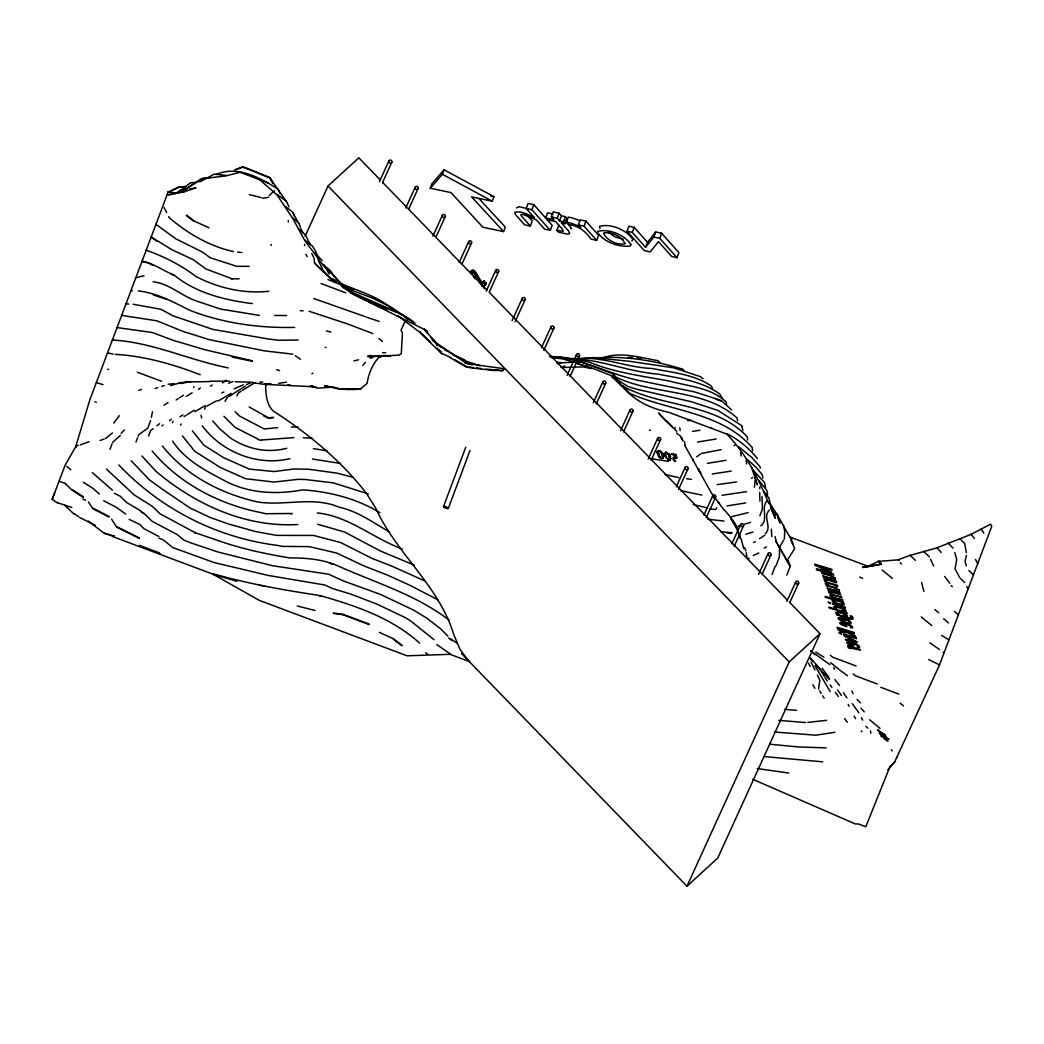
<?xml version="1.0" encoding="UTF-8"?>
<svg xmlns="http://www.w3.org/2000/svg" width="1044" height="1044" viewBox="0 0 1044 1044"><rect width="100%" height="100%" fill="white"/><g stroke="black" fill="none" stroke-linecap="round" stroke-linejoin="round"><path stroke-width="1.5" d="M731.831 532.466L730.461 533.549L726.494 532.688M484.064 288.757L484.077 288.092A3.641 0.94 47.5 0 0 483.228 286.526L481.493 284.49M755.151 480.266L754.342 487.287M759.941 501.25L759.654 492.337M759.784 488.736L759.836 486.882M762.055 496.513L762.394 509.146L759.875 515.788M168.932 216.473L168.893 217.348C187.45 233.425 209.4 246.201 233.425 251.604M770.955 507.41L769.076 498.288L763.999 491.593M784.383 538.874L784.723 531.161L783.509 525.328M771.881 536.655L771.32 529.191M663.527 456.789L663.253 457.99M670.861 458.486L670.3 460.078A2.78 1.644 40.1 0 1 668.799 460.326L668.147 460.104M657.198 451.595L658.477 456.332L661.504 458.59A2.78 1.644 40.1 0 0 662.992 458.342L663.279 457.951M818.574 689.079L819.814 680.218L817.452 674.933M665.628 454.375L666.698 457.898L668.604 459.517A1.566 0.927 40.1 0 0 669.504 459.321L668.29 454.049M658.333 451.739L659.064 455.602L661.27 457.82A1.566 0.927 40.1 0 0 662.157 457.637L662.34 457.298M151.419 417.3L152.45 411.649M186.25 396.433L192.135 392.779M516.454 207.926L519.116 206.686L528.081 208.839M921.539 582.408L923.927 591.387M956.617 560.132L955.025 568.902L959.358 576.901M966.444 555.264L965.074 561.489L966.352 565.874M657.172 451.634C659.547 447.993 663.867 453.957 663.501 456.828M58.138 503.352L52.2 499.358L54.64 492.768M52.2 499.358L64.989 465.52L75.703 446.728L89.875 399.735L168.084 192.148L175.027 193.505L183.666 191.979L196.037 187.816L189.825 188.912M503.586 231.572L482.928 227.253L450.917 192.553L430.258 188.233L431.942 183.731L444.091 169.794L493.929 196.69L492.246 201.192L471.575 196.872L503.586 231.572L505.27 227.07L478.791 198.36M430.258 188.233L442.408 174.296L444.091 169.794M530.313 226.052L524.623 224.825L515.527 214.633L514.666 212.428C521.204 210.34 528.408 215.038 534.332 217.609L526.202 208.5L528.107 203.436L533.797 204.663L552.198 225.295L550.305 230.359L544.603 229.132L536.407 219.945L523.788 214.725A4.385 1.214 20.5 0 0 521.021 215.403L530.313 226.052L532.218 220.989L525.954 213.981M550.305 230.359L531.905 209.727L533.797 204.663M558.775 225.282L556.87 230.346L563.147 231.272L562.612 229.471L555.591 221.602L547.382 219.827L545.66 217.896L547.552 212.832L553.033 214.02M545.66 217.896L553.868 219.671L551.349 216.839L553.255 211.775L559.166 213.263L561.463 215.834L565.404 216.682L567.127 218.614L565.222 223.677L561.294 222.829L568.732 231.168L569.593 233.373A8.835 2.453 20.5 0 1 566.931 233.987L558.462 232.12L556.87 230.346M443.504 506.601L465.754 447.223M448.32 508.363L469.996 450.512M565.222 223.677L563.499 221.746L559.571 220.897L557.274 218.327L559.166 213.263M559.571 220.897L561.463 215.834M563.499 221.746L565.404 216.682M566.461 222.176L568.223 222.502A11.419 3.184 20.5 0 1 577.671 225.895L580.712 227.605L578.337 224.943L580.242 219.879L585.932 221.106L598.59 235.292L596.685 240.355L590.995 239.128C585.867 231.39 578.011 225.478 568.602 224.577L566.461 222.176L568.367 217.113L570.128 217.439A11.419 3.184 20.5 0 1 579.564 220.832M596.685 240.355L584.04 226.17L585.932 221.106M627.053 231.272L628.945 226.209L634.152 227.331L647.476 242.273L645.57 247.337L632.259 232.394L627.053 231.272L644.292 250.612L650.216 251.891L658.477 241.608L671.801 256.537L677.008 257.659L678.9 252.596L661.661 233.256L655.697 231.977L647.476 242.273M632.259 232.394L634.152 227.331M645.57 247.337L653.805 237.04L655.697 231.977M677.008 257.659L659.756 238.319L661.661 233.256M827.709 584.64C827.605 581.26 835.957 586.584 837.771 586.193L837.484 585.371L824.917 581.573L827.566 583.113L826.509 583.022A4.267 1.188 20.5 0 0 825.426 583.713L827.879 584.157M836.244 581.913L823.69 578.115L826.339 579.642L825.282 579.564A4.267 1.188 20.5 0 0 824.199 580.255L826.47 581.169C826.378 577.802 834.73 583.126 836.544 582.722L836.427 581.443M167.21 194.523L169.285 194.837M878.409 561.398L881.227 564.204L862.657 567.453L867.055 566.761L878.409 561.385L897.866 559.871L909.702 555.512L936.52 547.969L970.907 534.45L990.547 524.205L991.8 526.176L939.365 665.276L896.587 757.787M180.168 191.457L180.664 190.152L186.876 189.055M113.809 423.107L119.277 415.656M109.959 449.39L112.047 443.87M135.994 442.017L137.677 437.58M138.239 436.092L138.761 434.709L147.843 428.079L150.558 420.615M148.548 436.079L150.714 430.389L153.207 428.771M172.495 422.689L173.082 421.163M204.546 409.209L205.42 406.886M270.944 245.484L271.323 244.492M675.194 427.335L674.502 429.149L676.734 431.368M679.788 427.831L680.114 430.611M752.594 477.552L751.471 478.374M765.356 533.784C772.573 526.372 762.042 517.093 769.402 510.085M772.077 574.435L775.105 566.461M776.018 565.861L779.359 557.065L779.594 547.121L783.705 540.035M786.863 575.061L790.204 566.279L787.776 559.44L794.706 548.622L791.156 540.622L791.691 539.213L789.76 536.486M890.127 766.152L865.815 826.704L858.664 824.029L855.232 823.912L752.776 779.281M673.263 457.624L673.354 459.621M305.148 236.179L328.012 186.015L358.823 157.801L380.355 180.012M379.416 181.708L388.864 160.998M382.404 182.844L391.839 162.133M405.711 208.004L415.16 187.294M408.7 209.139L418.135 188.429M432.882 236.179L442.317 215.469M435.87 237.314L445.305 216.604M405.294 320.782L401.066 330.061L402.436 333.258L401.274 353.72L398.952 355.091L383.292 356.03L378.75 357.544C372.173 364.656 368.558 373.909 367.123 383.37L360.389 389.06L353.838 389.503L351.228 388.681M459.177 262.475L468.612 241.764M462.153 263.61L471.601 242.9M474.067 276.83C477.121 275.786 473.558 280.927 475.672 277.795M486.243 291.132L495.678 270.422M498.654 271.557L489.218 292.268L787.15 599.791M512.108 320.599L522.222 298.414M515.083 321.735L525.197 299.55M541.523 347.652L550.958 326.929M543.82 350.262L553.933 328.064M567.088 375.305L576.536 354.582M570.076 376.44L579.511 355.717M593.344 402.71L602.779 382M596.32 403.845L605.755 383.135M620.554 430.754L629.989 410.044M623.529 431.89L632.964 411.179M648.193 459.112L657.629 438.402M651.182 460.247L660.617 439.537M676.29 486.739L685.06 467.503M678.6 489.362L688.035 468.639M703.943 515.097L712.7 495.861M706.24 517.707L715.688 496.996M731.818 543.833L740.587 524.597M734.128 546.443L743.563 525.732M758.57 574.409L768.006 553.698M762.224 574.069L770.994 554.834M786.889 601.292L795.659 582.056M789.864 602.427L798.634 583.191M461.487 653.518L686.978 886.199L789.199 661.909L820.01 633.695L789.421 602.127M820.01 633.695L717.789 857.985L686.978 886.199M894.538 762.29L896.744 757.396M665.824 453.135L665.602 454.414M767.04 500.742C760.684 507.958 768.332 517.837 761.715 525.276L760.763 525.811M180.508 425.195L181.16 424.06M267.225 383.657L265.646 386.384C265.868 394.932 266.729 404.641 273.163 410.984C308.071 433.43 340.918 460.43 366.444 493.434L375.696 508.089C396.211 553.49 439.067 585.788 453.657 634.282L460.012 649.472L469.161 661.491M224.995 401.405L227.357 397.503M236.818 395.728L238.541 392.896L241.02 391.291M183.666 191.979L185.179 189.617L202.014 178.772L226.13 175.849L240.081 172.273L268.178 183.013M699.036 469.043L698.41 470.035L701.033 472.971M193.623 387.454L194.132 386.698M886.291 737.39L887.426 738.669L886.226 738.408M716.863 507.828L715.675 509.563L709.985 508.937M885.168 735.994L877.652 730.004L884.868 734.663L885.938 736.49M878.395 730.552L877.612 730.043M884.829 734.702L884.059 734.206M882.35 735.889L879.283 732.979M881.645 736.881L881.097 735.889M362.855 365.491L365.491 362.229M672.062 454.44C683.585 457.677 662.601 451.517 676.055 454.531L677.073 458.329L676.447 458.146M673.941 457.194L675.886 457.246L675.324 455.197M504.2 368.728L501.981 370.907L494.96 370.163M121.143 433.351L124.393 429.932M673.236 457.663L673.967 457.155M269.091 195.659L274.246 190.843M120.373 435.374L112.569 442.499M558.149 364.252L560.197 362.333M889.971 766.544L894.695 761.898L887.909 769.885M472.645 272.288L472.149 274.428L470.335 272.549L471.157 271.792C474.563 264.145 479.601 283.081 484.129 283.707M473.454 277.104L474.276 276.347M470.335 272.549C472.971 262.866 482.811 292.333 483.176 281.684L484.011 280.927L485.969 282.95L485.982 284.908L484.886 285.312M472.149 274.428C472.971 265.502 482.563 294.264 485.147 283.707L485.969 282.95M631.933 241.112L632.834 239.402C626.165 229.536 610.897 223.455 599.569 226.274L599.961 228.532M867.864 565.783L862.814 567.049M665.785 453.174L667.181 453.07M183.809 188.077L190.556 182.726M105.418 438.571L112.439 432.947M156.848 425.861L159.575 423.668M169.493 420.732L171.32 419.27M311.856 373.882L312.861 373.152M696.713 456.802L700.159 454.31M198.386 389.399L200.409 387.99M210.483 386.215L212.193 385.014M226.522 380.251L222.372 382.926M199.73 181.878L214.281 174.113L226.274 175.444M216.787 400.7L206.647 406.22M231.194 393.366L218.079 401.04M245.588 386.032L228.532 396.746M701.294 453.487L721.104 449.651M882.245 735.629L886.526 738.186L885.703 736.894M163.96 405.229L168.097 402.553M176.149 399.969L178.159 398.664M179.477 397.816L183.457 395.245M161.898 425.782L163.138 424.973M179.881 416.778L182.922 414.807M187.307 414.585L194.106 410.201M205.29 405.594L194.732 411.675M242.299 390.469L255.114 382.535M759.562 538.613L764.795 535.246M764.234 548.231L766.413 546.821M183.979 187.998L174.935 193.832L169.037 194.837M184.031 416.478L186.171 415.316M604.124 357.479C621.076 351.515 640.585 357.687 657.929 360.637L659.991 362.881M172.038 190.491L178.694 187.176L185.349 186.511L178.694 187.176L168.201 191.992M114.357 535.624L113 536.251L104.674 533.119M753.337 555.512L758.805 552.981M221.772 392.935L223.899 392.035M234.143 388.759L243.422 384.871M246.514 384.597L250.873 382.77M234.756 169.872L242.182 166.962L244.387 167.21L270.174 177.65L272.81 183.561M235.996 169.702L242.038 167.366L244.231 167.614L270.031 178.054L286.252 201.557M228.649 383.292L232.942 381.53M78.209 445.37L75.847 446.336L76.003 447.484M577.006 362.986L581.13 361.368M161.729 386.502L164.286 385.588M181.499 382.469L170.603 385.562M80.231 444.874L89.105 441.716M100.094 440.464L104.087 439.041M711.708 428.21L710.729 428.445M674.607 458.133L675.364 457.964M216.043 174.609C237.014 164.965 260.413 177.806 278.239 189.303L279.988 193.244M561.267 367.123L564.869 365.987M731.831 532.779L720.53 531.605M745.742 502.921L727.002 505.922M748.156 512.63L731.909 516.571M738.03 526.137L740.392 525.419M744.476 524.179L750.571 522.339M745.821 534.215L752.972 532.048M753.624 542.293L755.386 541.758M138.774 390.286L141.41 389.49M155.086 388.485L157.748 387.689M734.036 445.605L735.067 445.031M135.798 277.717L144.007 275.747M187.724 381.53L178.55 383.278M367.958 356.121L370.881 355.43M353.929 360.911L358.588 359.802M370.085 358.17L372.943 357.479M378.633 356.121L381.491 355.443M286.513 382.13L278.709 383.37M746.447 491.685L722.083 495.287M658.686 451.295L660.239 451.608L661.544 453.487M181.382 383.409L190.478 381.621L187.568 381.921L210.118 381.582M867.055 566.761L881.227 564.204M180.521 190.543L186.719 189.46M687.722 420.758L690.658 420.275M692.629 431.407L699.858 430.219M697.536 442.043L716.197 439.002M707.362 463.34L726.011 460.3M712.269 473.989L731.27 471.079M717.176 484.638L736.673 481.91M665.942 452.078L664.506 453.331L664.702 455.549M262.357 198.295L268.438 197.355M291.928 513.491L265.802 513.726L260.243 512.46C219.057 504.226 179.229 483.529 152.176 451.021M291.785 513.883L291.132 513.883M556.935 363.155L572.934 362.137M313.017 385.836L310.407 386.189L316.697 387.376M583.896 358.549L592.927 357.544L629.754 361.315L674.006 367.879L700.511 376.675L703.082 378.776M289.906 458.655C257.646 466.433 221.785 452.183 202.223 425.769M564.882 358.497C596.333 357.544 626.374 371.69 657.955 374.091C679.2 378.333 701.633 380.916 719.668 393.953L722.226 398.025M261.483 440.385L258.077 439.602M807.808 722.396L826.509 720.334M834.9 732.288L815.847 735.185L774.439 732.027M273.554 417.3L268.491 417.809L249.164 406.977M273.411 417.704L268.347 418.213L263.767 415.93M277.639 427.648L264.289 428.98L239.468 416.008L235.135 411.701M261.639 439.994L293.938 437.606M168.136 384.218L174.087 383.683M550.775 357.453L559.427 356.735L588.359 361.785C614.172 372.604 641.943 375.944 669.217 381.008C688.518 386.358 711.081 387.52 726.219 401.992L726.559 403.95M209.231 177.858L202.158 178.367L185.336 189.212L183.822 191.574L175.183 193.101L168.228 191.757M190.426 182.778L197.629 182.217M577.697 358.575C602.923 356.213 627 367.684 652.174 368.48C672.153 372.564 693.647 374.183 711.055 385.849L712.595 388.316M381.334 355.834L367.814 356.526L390.247 356.134M576.158 361.994L580.986 361.772L612.867 373.739C626.583 395.806 643.626 406.951 668.721 412.289L726.728 434.043C745.546 453.305 758.179 477.734 768.319 502.477C778.211 513.478 783.378 527.481 791.548 539.604M291.485 427.022L297.945 426.905M286.787 448.281C267.12 453.37 248.12 449.22 231.037 438.428L219.436 428.601L212.767 420.928M591.635 358.301C622.472 355.182 653.57 360.245 683.076 369.289L684.629 371.481M264.576 383.944L270.853 383.683M561.111 367.527L582.957 366.914L592.065 368.584M345.277 389.49L360.885 389.047M259.825 382.091L262.762 382.013M210.262 381.177L229.719 381.177M298.179 340.044L278.644 340.24L268.804 339.065L212.963 329.421L173.03 315.849L161.089 309.337L133.267 304.248M292.855 354.164L264.367 350.862L209.126 339.626L182.57 331.235L156.783 320.795L121.626 315.366M310.277 386.463L318.107 388.107L332.227 387.128L324.632 385.784L339.013 389.034L359.319 388.916M249.19 266.324L236.688 266.324L210.196 257.724L202.575 252.126L175.718 238.763L155.908 224.303M239.115 278.865L232.003 278.748L205.955 268.987L192.996 259.525L172.286 249.934L157.187 240.681M268.895 291.315C243.513 293.847 218.366 288.196 195.88 276.438C180.964 265.137 163.595 256.276 146.147 250.221M252.452 303.478L251.056 303.478C223.873 299.876 195.593 292.803 174.009 274.977C163.242 270.879 153.52 263.232 142.049 261.144M274.611 315.471L286.526 315.536M294.682 327.398C259.33 328.221 223.468 323.314 190.347 310.525C173.578 302.277 157.357 293.038 138.278 290.924M297.866 524.519C245.64 527.559 195.15 504.565 155.947 471.288L141.919 455.98M303.321 437.736L312.469 438.363M339.013 389.034L353.681 389.503M167.967 192.37L172.743 192.527M130.918 290.689L132.457 290.741M627.822 357.426L632.442 357.583M549.431 356.369C580.072 357.583 607.608 373.595 637.245 380.133L694.847 391.97L721.352 400.518L731.635 409.979M552.145 357.792L561.62 358.718L576.862 362.816M382.587 352.624L385.68 352.728M382.978 355.482L388.903 355.691M503.273 370.555L485.786 369.145M235.161 381.712L252.491 382.287M649.342 430.167L650.425 430.206M826.222 747.869L798.556 746.956L769.846 744.215M822.698 761.833L765.161 756.665M310.264 386.593L264.432 384.336L252.348 382.678M300.254 310.642L303.178 310.838M342.288 388.864L345.433 389.086M784.514 709.346L796.494 710.311M778.824 720.386L805.668 722.552M237.654 252.074L241.869 252.544M707.793 519.233L723.975 521.034M312.482 459.034L340.553 463.458M317.272 512.943C348.996 516.18 373.282 538.43 402.279 548.987M468.795 367.057L473.428 367.618M476.521 367.997L481.153 368.571M467.099 367.266L494.908 370.672M115.231 354.347C144.633 356.043 172.939 364.212 200.213 374.718M665.902 452.104L669.504 454.44L670.835 458.525M259.317 315.379L220.61 309.089L196.416 300.985C181.173 295.674 169.467 283.733 153.037 281.736M313.409 448.62L327.033 450.838M675.337 457.99L676.473 458.107M686.613 478.726L691.363 479.379M333.441 613.024L343.267 614.381L369.302 624.155M333.297 613.428L343.111 614.785L369.158 624.547M504.957 368.832L467.842 363.664L464.724 362.19L435.557 342.445L424.412 329.46L350.784 293.038L322.922 264.98L304.809 240.577L292.698 218.327L277.038 194.941L259.46 179.542M652.187 458.89L668.421 461.357M680.61 490.602L701.803 495.104M126.024 303.673L128.738 304.091M287.583 384.727L290.571 385.21M319.203 595.85L321.004 596.294M557.431 362.255L560.641 362.79M258.625 584.953L264.654 586.297M232.473 279.244L231.481 279.022M107.454 353.055L113.183 354.033M472.227 364.865L464.75 362.855M675.142 457.102L675.886 457.246M623.137 239.22L614.955 236.897L608.091 232.238M637.075 357.74L641.473 358.588M467.242 366.862L454.584 359.749M117.045 327.568L152.359 332.527L173.33 340.396L205.303 349.831L252.335 360.819M107.702 369.263L108.733 369.459M788.742 773.03L757.213 768.567M232.29 357.1L252.191 361.224M490.745 196.024L493.929 196.69M112.347 340.044C152.476 342.145 188.964 360.206 228.036 367.827L228.205 367.971M526.202 208.5L531.905 209.727M653.805 237.04L659.756 238.319M578.337 224.943L584.04 226.17M156.208 240.903L157.044 241.086M141.893 261.548L148.783 263.049L152.646 265.411M665.106 474.524L678.691 477.63M693.216 504.526L707.519 507.919M329.421 563.225L333.232 564.347M212.95 573.743C247.754 583.648 283.563 590.069 319.347 595.445L321.147 595.902C356.369 605.977 392.022 618.139 419.597 643.091M88.375 521.1L104.517 533.523L114.201 536.016L112.843 536.642L212.806 574.135L236.792 581.338M551.349 216.839L557.274 218.327M249.425 194.615L261.052 197.538M326.354 330.922L330.909 332.07M297.292 606.016L315.001 610.479M843.917 621.976L845.262 622.354M850.86 641.551L852.204 641.929M173.852 275.381L170.838 273.841M153.338 294.93L166.648 299.315M332.37 386.724L339.156 388.642M317.702 524.258L344.52 531.996L380.355 550.971L414.39 565.209M353.198 477.343L336.925 473.128L308.659 469.239L293.99 468.991L274.024 471.549L249.242 469.056L223.768 457.755L203.919 445.253L192.357 430.872M585.749 366.026L576.849 363.39L589.351 367.866M276.673 369.759L279.583 370.633M96.335 382.561L103.004 384.649M480.24 365.844L466.485 361.354L450.421 352.885L438.571 345.238L431.798 338.817M716.027 399.213L722.148 401.509M59.038 481.31L65.668 483.476M366.274 317.102L379.076 321.356M372.786 333.558L347.169 323.797L309.037 311.229M58.294 502.96L71.775 507.501M365.022 316.58L313.813 298.532M835.331 587.25L836.936 587.811M879.466 733.045L882.598 734.702M881.28 735.968L887.478 739.857M332.227 281.449L339.3 284.098M342.132 285.156L353.407 289.945M321.108 283.563L345.708 292.79M381.921 306.649L397.842 312.626L402.749 315.653M789.616 536.877L867.721 566.174M137.416 372.238L161.468 381.256M856.119 665.994L832.721 657.224L830.411 655.332M877.365 684.016L855.428 675.781L853.118 673.902M880.797 687.344L898.897 694.129M158.897 538.182L163.255 539.826L172.704 547.552L214.124 562.559L268.7 575.531L324.619 584.94L332.357 588.451L350.875 594.127L376.858 604.071L405.176 617.578L410.605 620.867L433.978 639.672M469.735 661.7L450.055 654.314L407.069 655.802L259.408 600.417L212.806 574.135M139.374 545.359L158.479 552.524L160.254 553.972M846.684 622.811L847.989 623.32M853.627 642.386L856.119 643.43M195.437 533.236L194.562 532.727M842.899 608.052L843.996 608.521M333.832 280.484L336.69 281.697M339.535 282.898C357.165 290.858 376.845 295.674 391.748 308.554M444.822 349.897L447.641 351.11M453.174 355.025L464.867 360.063M325.193 347.261L326.054 347.639M82.737 498.954L85.66 500.246M846.319 618.596L847.519 619.131M880.222 733.684L881.488 734.297M209.022 227.801L194.262 221.093L186.524 215.155M450.564 357.413L441.925 353.485L437.214 348.057M859.695 577.084L862.631 578.428M379.35 632.351L393.497 638.784L401.966 645.283M95.265 525.289L79.566 517.446M141.397 511.978L143.641 513.022L152.006 521.243L177.075 534.515L183.914 540.1L191.691 543.193L218.079 552.041L272.393 565.678L328.638 574.239L343.567 581.012L380.486 594.401L413.424 610.035L426.761 618.126L440.529 628.749L447.915 636.109M143.485 513.426L140.496 511.208M129.156 519.39L139.439 524.192L144.137 528.799L158.91 536.512M116.915 526.802L139.439 538.012M397.816 312.521L346.843 290.049L342.249 286.93L330.074 270.37L323.079 264.576M350.928 292.633C371.129 305.018 396.146 307.458 414.638 322.779M386.802 310.081C368.388 301.52 348.8 294.003 335.672 278.109M94.991 401.692L96.335 402.332M943.084 652.174L944.115 652.683M928.677 659.508L939.522 664.884M424.517 580.816L391.2 565.861L372.303 558.514L340.566 542.515L313.5 535.428L276.595 535.389L255.493 531.54L228.597 524.023L210.209 517.524L189.969 507.958L162.368 489.231L149.462 479.901L131.192 460.756M258.22 439.211L235.161 427.466L223.951 416.308M585.906 365.635L611.784 375.827L612.606 377.132M327.92 279.44L330.804 280.914M368.375 493.942L333.271 482.863L304.822 479.444L298.088 479.34L274.089 482.054L245.601 478.726L220.14 467.425L194.654 451.217L182.478 435.974M114.462 493.277L120.243 496.278L126.755 502.595L140.653 510.816M103.695 500.742L116.132 507.201L125.698 514.013M92.929 508.193L109.033 516.558M108.889 516.963L92.785 508.598L88.427 501.929M139.283 538.404L116.771 527.194L111.617 519.194M442.408 174.296L492.246 201.192M668.173 460.065L664.728 455.51M886.265 738.356L884.855 737.612M886.669 740.535L888.079 741.279M612.463 377.536L614.916 378.907L611.64 376.218L621.076 385.641M389.582 532.022C373.334 522.757 357.962 511.26 339.261 507.267C313.135 495.952 285.051 506.144 258.09 502.033C221.602 494.047 185.819 475.581 162.433 446.062M726.872 433.651C738.578 439.576 748.861 448.085 757.148 458.212L757.226 458.812M450.421 357.805L466.498 367.149M379.872 512.63C356.578 498.549 329.656 491.672 302.656 489.858C276.529 494.804 248.198 493.434 224.382 480.579C205.081 470.452 184.788 459.856 172.612 441.077M880.927 734.036L884.934 736.555M667.155 453.109L668.264 454.088M941.544 635.404L948.944 639.855M929.852 642.83L939.613 649.59M437.867 599.791L410.148 585.397L387.702 575.179L364.252 566.07L336.612 553.033L309.298 546.612L282.454 546.39L277.417 545.386C216.8 537.777 160.502 508.963 118.82 464.932M613.415 375.879C652.161 395.846 703.408 387.598 737.051 417.978L737.521 420.667M617.696 380.12L628.214 386.554L636.475 389.177L691.232 401.692L717.698 410.357L741.671 425.574L742.936 430.598M815.808 652.095L823.807 657.107M457.207 643.234L450.108 638.68M450.212 653.922L436.823 644.566M881.71 734.206L883.459 735.276M884.894 737.573L882.324 735.942M419.558 331.587L420.236 332.044M83.429 482.263L93.412 488.67L99.35 494.086M72.232 489.701L83.507 496.944M83.35 497.336L72.075 490.106L65.524 483.881M473.493 271.505L476.142 274.141M810.692 650.764L829.849 664.61M151.184 236.857L156.195 240.146M151.041 237.249L156.052 240.538M869.639 719.76L880.053 728.425M885.808 739.987L884.137 738.865M882.859 735.211L884.307 736.177M738.865 446.949L751.941 457.559L760.006 466.72L760.293 468.195M452.209 640.598L448.685 638.067M425.6 652.787L427.988 654.392M414.912 323.523L391.696 307.471L372.003 297.905L346.138 288.144L340.253 283.942M332.671 278.8L335.202 280.51M883.433 735.315L885.664 736.947M830.619 662.666L838.789 669.178M295.308 355.704L300.437 359.267M882.284 735.589L880.014 733.632M73.876 513.426L78.404 516.623M277.195 194.549L286.408 201.166L288.927 206.856M285.351 206.412L293.168 212.506L294.291 216.043M839.715 670.104L847.493 675.703M194.106 221.498L186.38 215.56M675.024 461.383L673.667 460.091M886.082 738.747L887.517 739.818M401.809 645.675L393.353 639.189M884.894 736.594L886.395 737.821M404.968 317.311L408.308 319.803M292.842 217.922L299.054 223.416L300.346 227.475M398.156 315.98L419.414 331.979L428.445 340.357L420.079 332.449L441.782 353.877M438.663 350.04L441.012 351.815M770.929 506.157L771.503 506.836M660.199 458.042L659.025 456.985M449.272 620.28C416.517 594.858 375.827 582.891 338.4 566.135C323.34 559.284 306.114 557.848 289.762 557.94C267.447 554.247 245.262 549.588 223.742 542.515L195.124 532.662L159.889 513.687L152.528 506.457L134.324 495.026L106.449 469.095M741.527 425.978L742.271 426.67M934.824 609.552L938.739 612.763M882.141 570.024L892.359 578.376M921.239 616.926L931.77 625.526M900.045 703.069L903.504 705.901M424.569 329.056L426.931 331L427.727 333.414M424.412 329.46L427.283 332.919M430.702 337.186L435.204 341.323M432.49 340.357L440.986 347.3M810.914 650.79L814.894 654.732M378.868 338.517L382.509 341.492M66.764 466.446L70.835 469.774M158.336 552.915L160.11 554.377M746.238 458.525L755.856 467.086L762.277 474.615L762.929 477.995M752.828 469.8L764.547 482.511L765.565 487.783M759.406 481.075L766.818 490.393L767.627 494.595M112.439 490.184L92.29 472.58M954.412 611.301L958.392 614.772M943.645 618.753L948.5 622.994M299.015 229.145L305.07 234.587L310.394 244.622M304.965 240.172L312.534 246.188L316.306 252.622M923.601 551.467L929.395 556.804M915.444 560.38L909.846 555.108M900.254 562.807L901.494 563.956M314.91 252.713L322.218 260.635M737.938 529.491L736.673 527.181M64.48 505.1L73.733 513.818M676.538 432.96L678.469 434.787M332.397 279.87L323.196 270.67M977.706 563.512L975.422 559.401M968.858 570.52L973.413 574.905M959.984 578.05L964.682 582.565M951.097 585.567L952.311 586.728M623.098 385.915L629.845 393.34C670.287 411.414 721.26 412.041 752.241 447.563L752.633 450.851M332.253 280.275L314.427 262.957L323.784 272.236L322.988 270.644M898.01 559.48L899.093 560.55M878.552 560.993L881.371 563.799M658.908 413.006L659.978 414.077M666.711 421.084L672.675 427.022M680.753 437.175L682.45 438.871M857.059 699.493L860.439 702.847M810.131 658.79L812.441 661.074M888.131 738.486L889.057 739.4M865.92 726.337L867.773 728.19M959.775 538.626L964.747 543.65L966.326 552.628M948.043 543.024L953.002 548.061M941.27 552.459L936.677 547.565M659.834 414.468L673.524 428.405M815.834 665.315L829.523 679.252L820.088 669.556M681.732 439.38L683.442 441.155M483.176 281.684L485.147 283.707M382.626 182.361L486.869 289.932M810.288 657.72L820.232 669.152L824.107 676.107M328.012 186.015L789.199 661.909M658.764 413.398L666.555 421.476M968.245 588.607L966.705 586.558M860.948 708.21L864.315 711.877M565.313 220.14L571.499 228.31A8.835 2.453 20.5 0 1 570.977 228.701M428.601 339.952L430.572 342.223M971.05 534.045L974.287 538.43M718.089 502.033L719.551 503.782M724.549 510.059L730.656 517.341M731.009 518.098L733.841 521.478M724.392 510.464L711.421 492.977L684.838 445.527M834.835 679.566L839.546 685.425M858.912 712.778L852.243 703.656M828.845 677.256L822.072 668.134M674.006 460.6L673.38 459.582M668.956 453.788L669.922 455.223M944.676 576.445L949.87 583.27M481.702 285.769L482.276 286.539M768.475 502.086L771.646 506.196L775.548 515.227M679.644 435.165L682.163 438.715M891.302 749.722L892.163 750.936M843.356 692.798L846.958 697.901M837.601 690.071L841.438 695.487M824.877 677.491L827.435 681.093M830.084 684.851L831.859 687.344M835.344 692.276L838.319 696.465M861.261 730.891L861.887 731.779M815.077 665.824L830.176 691.572M844.661 718.572L847.284 722.265M329.252 273.959L323.744 264.497M674.359 459.256L674.894 460.313A1.827 1.083 40.1 0 0 675.794 461.109M613.024 373.334L621.232 385.236C660.617 408.034 714.344 401.509 747.334 436.927L747.687 439.902M612.867 373.739L614.668 376.519M981.177 529.034L983.813 533.197M305.866 254.371L307.275 256.628M819.67 691.037L821.158 693.412M822.646 695.787L824.147 698.162M730.5 517.746L736.529 527.585L734.976 523.618M730.852 518.49L736.32 527.494L740.418 537.83M662.17 452.744L662.953 454.349M478.269 278.67L479.039 280.014M812.819 684.655L814.855 688.296M293.025 212.911L298.91 223.821M164.012 207.404L166.648 212.506M861.457 717.698L862.722 720.151M848.211 704.609L849.033 706.214M854.175 716.171L855.467 718.663M811.084 662.118L814.986 669.974M808.5 663.123L810.144 666.45M323.131 270.252L318.851 261.613L316.893 254.097M311.764 253.561L313.97 257.998L314.57 262.566M304.704 245.627L304.535 244.348M300.985 228.793L302.904 232.747M930.504 559.049L933.623 566.096M791.313 540.231L793.088 544.224M780.129 523.188L777.597 517.472L777.558 514.301M851.865 690.971L853.078 693.699M270.031 178.054L271.336 181.003M770.55 507.071L775.274 518.294L770.811 507.658M736.477 527.089L737.677 530.013M734.637 523.005L736.529 527.585M741.136 538.834L743.719 548.661M744.646 547.774L745.951 550.945M748.744 558.109L749.044 558.866M735.08 524.271L736.725 528.877M833.764 667.429L834.456 669.374M661.57 453.461L662.34 456.372M659.09 455.562L658.294 452.678M670.313 456.006L670.6 456.88M435.713 342.041L436.901 345.655M751.523 467.007L757.239 484.847L754.969 476.951M954.777 552.537L956.735 559.493M484.011 280.927L484.468 282.559M201.035 415.277L201.649 418.018M775.118 536.629L776.07 540.87M663.266 455.197L663.462 456.045M657.394 453.827L657.146 452.235M746.055 460.626L746.63 463.954M740.627 452.626L741.214 455.954M746.225 552.72L746.917 557.235M739.765 535.102L740.3 538.573M870.566 730.97L870.787 733.227M693.281 459.308L693.451 461.043M684.668 441.847L684.981 445.136M288.274 220.441L288.418 222.007M755.125 476.56L755.204 477.578M670.326 460.039A2.78 1.644 40.1 0 1 668.839 460.287M669.53 459.295A1.566 0.927 40.1 0 1 668.604 459.517M828.571 592.157L831.624 594.584C823.729 595.941 844.074 600.6 842.808 600.417L842.521 599.595C830.92 598.029 825.856 591.857 841.829 597.664L841.542 596.842C829.941 595.276 824.864 589.103 840.851 594.91L840.564 594.088L828.009 590.304L830.659 591.831L828.571 592.157M835.109 577.971L833.021 578.754L835.67 580.281L823.103 576.484L822.816 575.675C838.906 581.43 833.321 575.1 822.098 573.626L821.811 572.817L830.828 575.544L835.109 577.971M839.428 590.16L837.34 590.93L839.989 592.457L827.422 588.659L827.135 587.85C843.226 593.618 837.64 587.276 826.417 585.814L826.13 584.992L835.148 587.72L839.428 590.16M846.279 615.96C833.36 616.808 837.027 608.561 846.279 615.96M833.282 600.561C840.394 607.869 849.464 601.788 833.282 600.561M844.961 610.805C830.841 611.145 835.409 603.262 844.961 610.805M851.682 617.552L850.508 618.257L846.11 617.095C852.113 616.038 837.523 609.774 835.735 612.815A4.842 1.344 20.5 0 0 837.053 614.107L837.901 614.616L836.466 614.185L836.766 615.007C836.675 613.311 857.79 624.325 852.191 616.378L850.247 615.882L851.682 617.552M850.09 647.893L850.39 648.65L848.106 647.724A4.267 1.188 20.5 0 1 849.19 647.045L850.247 647.123L847.597 645.597L860.165 649.394L860.452 650.203L850.09 647.893M630.941 244.466L630.028 246.175C618.413 247.063 604.15 242.43 597.533 232.329L597.677 231.337C608.991 228.519 624.273 234.6 630.941 244.466M839.363 618.218L843.134 620.567L842.43 618.583L839.363 618.218M841.033 622.942L844.805 625.278L844.1 623.307L841.033 622.942M847.976 642.517L851.747 644.866L851.043 642.882L847.976 642.517M850.899 622.942L848.837 623.007L848.668 621.284L844.126 619.066L845.131 621.898C831.285 617.865 840.838 615.02 848.42 620.175A6.16 1.71 20.5 0 1 850.56 621.846L850.899 622.942M852.57 627.666L850.508 627.718L850.338 625.995L845.797 623.777L846.801 626.609C832.955 622.576 842.508 619.744 850.09 624.899A6.16 1.71 20.5 0 1 852.23 626.57L852.57 627.666M859.512 647.241L857.45 647.293L857.268 645.57L852.739 643.365L853.744 646.197C839.898 642.151 849.451 639.319 857.033 644.474A6.16 1.71 20.5 0 1 859.173 646.145L859.512 647.241M624.899 243.409L624.625 243.97C616.769 245.04 607.151 240.642 603.589 233.412L603.876 232.851C611.758 231.82 621.324 236.166 624.899 243.409M834.039 606.825L836.022 609.291L828.884 607.138L829.171 607.947L847.441 613.467L844.792 611.941C850.534 610.466 836.962 605.677 834.039 606.825M844.439 604.593C841.673 606.433 827.722 601.161 833.451 599.726L825.386 597.298L825.099 596.476L843.513 602.036L843.761 602.753L842.234 602.388L844.439 604.593M845.549 631.516L841.307 630.981L839.167 628.697L845.418 630.589L845.549 631.516M847.01 632.481C843.382 633.212 837.771 631.594 837.053 627.287L854.162 632.468L854.475 633.33L847.232 631.137L855.375 635.874L855.754 636.944L847.01 632.481M854.644 640.833L845.353 639.254L845.627 640.011L857.555 642.034L844.113 635.757L854.644 640.833M828.949 571.068L816.317 568.81L816.695 569.88L833.817 575.061L833.53 574.252L819.605 570.037L831.794 572.216L818.091 565.861L832.055 570.089L831.794 569.345L814.672 564.165L815.103 565.365L828.949 571.068M830.411 602.845L828.14 602.153L830.711 603.654L830.411 602.845M845.262 607.321L832.694 603.523L832.981 604.346L845.549 608.143L845.262 607.321M841.229 633.356L838.958 632.677L841.516 634.178L841.229 633.356M856.067 637.845L843.513 634.047L843.8 634.869L856.367 638.654L856.067 637.845M790.204 566.279L775.914 541.262L790.204 566.279M442.382 216.656A1.592 1.527 24.5 0 0 445.109 216.956A1.592 1.527 24.5 0 0 443.948 214.503A1.592 1.527 24.5 0 0 442.382 216.656M522.274 299.589A1.592 1.527 24.5 0 0 525.015 299.902A1.592 1.527 24.5 0 0 523.84 297.449A1.592 1.527 24.5 0 0 522.274 299.589M576.588 355.769A1.592 1.527 24.5 0 0 579.329 356.069A1.592 1.527 24.5 0 0 578.154 353.616A1.592 1.527 24.5 0 0 576.588 355.769M685.112 468.691A1.592 1.527 24.5 0 0 687.852 468.991A1.592 1.527 24.5 0 0 686.678 466.551A1.592 1.527 24.5 0 0 685.112 468.691M468.678 242.939A1.592 1.527 24.5 0 0 471.405 243.252A1.592 1.527 24.5 0 0 470.244 240.799A1.592 1.527 24.5 0 0 468.678 242.939M630.041 411.232A1.592 1.527 24.5 0 0 632.781 411.532A1.592 1.527 24.5 0 0 631.607 409.078A1.592 1.527 24.5 0 0 630.041 411.232M657.694 439.589A1.592 1.527 24.5 0 0 660.421 439.889A1.592 1.527 24.5 0 0 659.26 437.436A1.592 1.527 24.5 0 0 657.694 439.589M495.73 271.61A1.592 1.527 24.5 0 0 498.471 271.91A1.592 1.527 24.5 0 0 497.296 269.456A1.592 1.527 24.5 0 0 495.73 271.61M551.01 328.116A1.592 1.527 24.5 0 0 553.751 328.416A1.592 1.527 24.5 0 0 552.576 325.976A1.592 1.527 24.5 0 0 551.01 328.116M768.071 554.886A1.592 1.527 24.5 0 0 770.798 555.186A1.592 1.527 24.5 0 0 769.637 552.733A1.592 1.527 24.5 0 0 768.071 554.886M712.752 497.048A1.592 1.527 24.5 0 0 715.492 497.349A1.592 1.527 24.5 0 0 714.331 494.895A1.592 1.527 24.5 0 0 712.752 497.048M388.916 162.185A1.592 1.527 24.5 0 0 391.644 162.486A1.592 1.527 24.5 0 0 390.482 160.032A1.592 1.527 24.5 0 0 388.916 162.185M415.212 188.468A1.592 1.527 24.5 0 0 417.939 188.781A1.592 1.527 24.5 0 0 416.778 186.328A1.592 1.527 24.5 0 0 415.212 188.468M602.832 383.187A1.592 1.527 24.5 0 0 605.572 383.487A1.592 1.527 24.5 0 0 604.398 381.034A1.592 1.527 24.5 0 0 602.832 383.187M740.64 525.771A1.592 1.527 24.5 0 0 743.38 526.085A1.592 1.527 24.5 0 0 742.206 523.631A1.592 1.527 24.5 0 0 740.64 525.771M795.711 583.231A1.592 1.527 24.5 0 0 798.451 583.544A1.592 1.527 24.5 0 0 797.277 581.09A1.592 1.527 24.5 0 0 795.711 583.231M444.078 507.345A2.558 0.718 20.5 0 0 448.189 508.506A2.558 0.718 20.5 0 0 445.475 506.588A2.558 0.718 20.5 0 0 444.078 507.345"/></g></svg>
